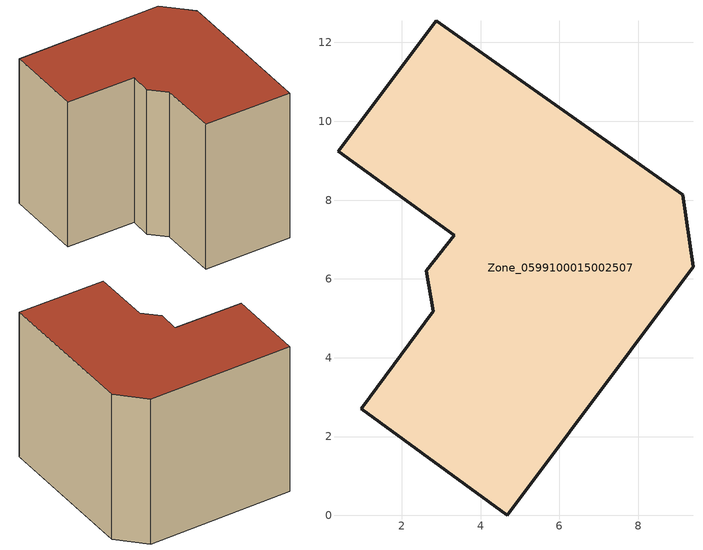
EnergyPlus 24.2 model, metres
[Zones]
Zone_0599100015002507
 floor ground (C_G): 9.13,8.13 9.39,6.31 4.68,0 0.97,2.71 2.8,5.17 2.62,6.21 3.34,7.11 0.4,9.24 2.88,12.55 z1
 wall outside (C_F): 9.39,6.31 9.13,8.13 2.88,12.55 0.4,9.24 3.34,7.11 2.62,6.21 2.8,5.17 0.97,2.71 4.68,0 9.39,6.31 z1:9.04
 roof outside (C_R): 2.88,12.55 0.4,9.24 3.34,7.11 2.62,6.21 2.8,5.17 0.97,2.71 4.68,0 9.39,6.31 9.13,8.13 z9.04
[BUILDING]
Pand.0599100015002507: North Axis=0; Terrain=City; Loads Convergence Tolerance Value=0.04; Temperature Convergence Tolerance Value=0.4; Solar Distribution=FullExterior; Maximum Number of Warmup Days=25; Minimum Number of Warmup Days=1
[Site:Location]
Rotterdam.The.Hague.AP_ZH_NLD Design_Conditions: Latitude=51.96; Longitude=4.45; Time Zone=1; Elevation=-4.5
[SITE:GROUNDTEMPERATURE:BUILDINGSURFACE]
18, 18, 18, 18, 18, 18, 18, 18, 18, 18, 18, 18
[MATERIAL] Thermal Absorptance=0.9; Solar Absorptance=0.7; Visible Absorptance=0.7
Name | Roughness | Thickness | Conductivity | Density | Specific Heat
G.TC.1975-1991 | MediumSmooth | 0.15 | 0.288461 | 540 | 1210
F.TC.1975-1991 | Rough | 0.3 | 0.230769 | 1920 | 840
R.TC.1975-1991 | MediumRough | 0.2 | 0.153846 | 1500 | 1000
[CONSTRUCTION]
C_G: G.TC.1975-1991
C_F: F.TC.1975-1991
C_R: R.TC.1975-1991
[ZONE]
Zone_0599100015002507: Type=1; Multiplier=1; Ceiling Height=Autocalculate; Volume=Autocalculate; Floor Area=autocalculate; Part of Total Floor Area=Yes
[ZONEINFILTRATION:DESIGNFLOWRATE]
Infil_Zone_0599100015002507: Zone or ZoneList or Space or SpaceList=Zone_0599100015002507; Schedule=AlwaysOn; Design Flow Rate Calculation Method=Flow/Area; Flow Rate per Floor Area=0.003; Constant Term Coefficient=1; Temperature Term Coefficient=0; Velocity Term Coefficient=0; Velocity Squared Term Coefficient=0
[HVACTEMPLATE:ZONE:IDEALLOADSAIRSYSTEM]
Zone_0599100015002507: Maximum Heating Supply Air Temperature=50; Minimum Cooling Supply Air Temperature=13; Maximum Heating Supply Air Humidity Ratio=0.0156; Minimum Cooling Supply Air Humidity Ratio=0.0077; Heating Limit=NoLimit; Cooling Limit=NoLimit; Dehumidification Control Type=ConstantSensibleHeatRatio; Cooling Sensible Heat Ratio=0.7; Dehumidification Setpoint=60; Humidification Control Type=None; Humidification Setpoint=30; Outdoor Air Method=None; Outdoor Air Flow Rate per Person=0.00944; Outdoor Air Flow Rate per Zone Floor Area=0; Outdoor Air Flow Rate per Zone=0; Demand Controlled Ventilation Type=None; Outdoor Air Economizer Type=NoEconomizer; Heat Recovery Type=None; Sensible Heat Recovery Effectiveness=0.7; Latent Heat Recovery Effectiveness=0.65
[ZONECONTROL:THERMOSTAT]
ThermostatControl_Zone_0599100015002507: Zone or ZoneList=Zone_0599100015002507; Control Type Schedule=DualSetpointControlType; Control 1=Thermostat_Zone_0599100015002507; Temperature Difference Between Cutout And Setpoint=0
[THERMOSTATSETPOINT:DUALSETPOINT]
Thermostat_Zone_0599100015002507: Heating Setpoint Temperature Schedule=HeatingSetpoint_Zone_0599100015002507; Cooling Setpoint Temperature Schedule=CoolingSetpoint_Zone_0599100015002507
[SCHEDULE:COMPACT]
HeatingSetpoint_Zone_0599100015002507: Through: 12/31, For: AllDays, Until: 24:00, 21
CoolingSetpoint_Zone_0599100015002507: Through: 12/31, For: AllDays, Until: 24:00, 24
DualSetpointControlType: Through: 12/31, For: AllDays, Until: 24:00, 4
AlwaysOn: Through: 12/31, For: AllDays, Until: 24:00, 1
